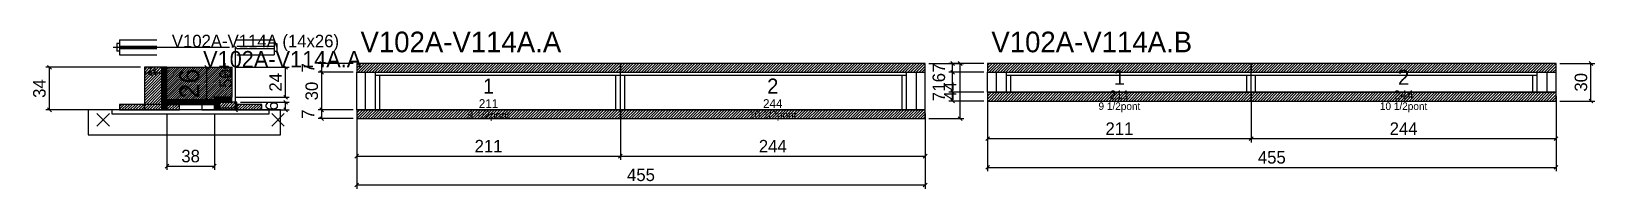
# Model space of a CAD drawing. Extents: x -69 to 1183, y -93 to 33.
import ezdxf
from ezdxf.enums import TextEntityAlignment as Align

# ---------------------------------------------------------------- set-up
doc = ezdxf.new("R2010")
doc.units = 0
for name, color, linetype in [('5', 5, 'Continuous'), ('barrote', 126, 'Continuous'), ('CONCRETO', 251, 'Continuous'), ('COTA', 241, 'Continuous'), ('Cota Seção (2x)', 241, 'Continuous'), ('detalhes', 7, 'Continuous'), ('Hachura', 251, 'Continuous'), ('Madeira', 126, 'Continuous'), ('NOMENCLATURA', 7, 'Continuous'), ('Painéis', 200, 'Continuous'), ('presilha', 224, 'Continuous'), ('SARR_2.2x7', 40, 'Continuous'), ('SARR_3.5x7', 81, 'Continuous'), ('SCO-___-LAJ', 224, 'Continuous'), ('TENSOR', 224, 'Continuous'), ('texto', 7, 'Continuous'), ('Texto Seção', 7, 'Continuous')]:
    doc.layers.add(name, color=color, linetype=linetype)
doc.dimstyles.new('PAINEL', dxfattribs={"dimtxt": 10, "dimasz": 3, "dimexe": 3, "dimexo": 3, "dimgap": 3, "dimtad": 1, "dimblk": 'OBLIQUE', "dimblk1": 'OBLIQUE', "dimcen": 2.5, "dimclrd": 4, "dimclre": 4, "dimclrt": 240, "dimazin": 3, "dimtfac": 1, "dimtmove": 0, "dimatfit": 3})
doc.dimstyles.new('SECAO2X', dxfattribs={"dimtxt": 16, "dimasz": 3, "dimexe": 3, "dimexo": 3, "dimgap": 3, "dimtad": 1, "dimblk": 'OBLIQUE', "dimblk1": 'OBLIQUE', "dimcen": 2.5, "dimclrd": 4, "dimclre": 4, "dimclrt": 240, "dimazin": 3, "dimtfac": 1, "dimtmove": 0, "dimatfit": 3})

# ---------------------------------------------------------------- blocks, each defined once
blk = doc.blocks.new('_OBLIQUE')
at = {"color": 0, "linetype": 'BYBLOCK'}
blk.add_line((-0.5, -0.5), (0.5, 0.5), dxfattribs=at)

msp = doc.modelspace()

# ---------------------------------------------------------------- hatches: boundary and pattern name
at = {"layer": 'COTA'}
h = msp.add_hatch(dxfattribs=at)
h.set_pattern_fill('ANSI31', scale=0.4)
h.paths.add_polyline_path([(40, -22), (40, 4), (92, 4), (92, -20), (78, -20), (78, -22)])
h = msp.add_hatch(dxfattribs=at)
h.set_pattern_fill('ANSI31', scale=0.5)
h.paths.add_polyline_path([(192, 0), (403, 0), (403, 7), (192, 7)])
h = msp.add_hatch(dxfattribs=at)
h.set_pattern_fill('ANSI31', scale=0.5)
h.paths.add_polyline_path([(403, 0), (647, 0), (647, 7), (403, 7)])
h = msp.add_hatch(dxfattribs=at)
h.set_pattern_fill('ANSI31', scale=0.5)
h.paths.add_polyline_path([(697, 0), (908, 0), (908, 7), (697, 7)])
h = msp.add_hatch(dxfattribs=at)
h.set_pattern_fill('ANSI31', scale=0.5)
h.paths.add_polyline_path([(908, 0), (1152, 0), (1152, 7), (908, 7)])
h = msp.add_hatch(dxfattribs=at)
h.set_pattern_fill('ANSI31', scale=0.5)
h.paths.add_polyline_path([(697, -23), (908, -23), (908, -16), (697, -16)])
h = msp.add_hatch(dxfattribs=at)
h.set_pattern_fill('ANSI31', scale=0.5)
h.paths.add_polyline_path([(908, -23), (1152, -23), (1152, -16), (908, -16)])
h = msp.add_hatch(dxfattribs=at)
h.set_pattern_fill('ANSI31', scale=0.5)
h.paths.add_polyline_path([(192, -37), (403, -37), (403, -30), (192, -30)])
h = msp.add_hatch(dxfattribs=at)
h.set_pattern_fill('ANSI31', scale=0.5)
h.paths.add_polyline_path([(403, -37), (647, -37), (647, -30), (403, -30)])
at = {"layer": 'Hachura'}
h = msp.add_hatch(dxfattribs=at)
h.set_pattern_fill('ANSI31', scale=0.5)
h.paths.add_polyline_path([(22, -30), (36, -30), (36, 4), (22, 4)])
h = msp.add_hatch(dxfattribs=at)
h.set_pattern_fill('ANSI31', scale=0.5)
h.paths.add_polyline_path([(22, -0.4), (36, -0.4), (36, 4), (22, 4)])
h = msp.add_hatch(dxfattribs=at)
h.set_pattern_fill('SOLID')
h.paths.add_polyline_path([(36, -30), (40, -30), (40, 4), (36, 4)])
h = msp.add_hatch(dxfattribs=at)
h.set_pattern_fill('SOLID')
h.paths.add_polyline_path([(40, -25.6), (78, -25.6), (78, -22), (40, -22)])
h = msp.add_hatch(dxfattribs=at)
h.set_pattern_fill('SOLID')
h.paths.add_polyline_path([(78, -24), (92, -24), (92, -20), (78, -20)])
h = msp.add_hatch(dxfattribs=at)
h.set_pattern_fill('SOLID')
h.paths.add_polyline_path([(78, -30), (82, -30), (82, -24), (78, -24)])
h = msp.add_hatch(dxfattribs=at)
h.set_pattern_fill('ANSI31', scale=0.5)
h.paths.add_polyline_path([(82, -30), (96, -30), (96, -24), (82, -24)])
h = msp.add_hatch(dxfattribs=at)
h.set_pattern_fill('ANSI31', scale=0.5)
h.paths.add_polyline_path([(82, -28.4), (96, -28.4), (96, -24), (82, -24)])
h = msp.add_hatch(dxfattribs=at)
h.set_pattern_fill('ANSI31', scale=0.5)
h.paths.add_polyline_path([(2, -30), (22, -30), (22, -25.6), (2, -25.6)])
h = msp.add_hatch(dxfattribs=at)
h.set_pattern_fill('ANSI31', scale=0.5)
h.paths.add_polyline_path([(40, -30), (50, -30), (50, -25.6), (40, -25.6)])
h = msp.add_hatch(dxfattribs=at)
h.set_pattern_fill('ANSI31', scale=0.5)
h.paths.add_polyline_path([(96, -30), (116, -30), (116, -25.6), (96, -25.6)])

# ---------------------------------------------------------------- linework, layer by layer
for p, q in [((2, 26), (32, 26)), ((2, 26), (2, 14)), ((96, 26), (126, 26)), ((126, 26), (126, 14)), ((0, 23), (0, 17)), ((2, 23), (0, 23)), ((2, 17), (0, 17)), ((2, 21), (32, 21)), ((2, 19), (32, 19)), ((2, 14), (32, 14)), ((96, 21), (126, 21)), ((96, 19), (126, 19)), ((96, 14), (126, 14)), ((126, 23), (128, 23)), ((126, 17), (128, 17)), ((128, 23), (128, 17))]:
    msp.add_line(p, q)
at = {"layer": 'barrote'}
msp.add_lwpolyline([(-23, -50), (131, -50), (131, -30), (-23, -30)], close=True, dxfattribs=at)
at = {"layer": 'CONCRETO'}
msp.add_lwpolyline([(40, -22), (40, 4), (92, 4), (92, -20), (78, -20), (78, -22)], close=True, dxfattribs=at)
at = {"layer": 'Madeira'}
for points in [[(22, -30), (36, -30), (36, 4), (22, 4)], [(22, -0.4), (36, -0.4), (36, 4), (22, 4)], [(82, -30), (96, -30), (96, -24), (82, -24)], [(82, -28.4), (96, -28.4), (96, -24), (82, -24)], [(2, -30), (22, -30), (22, -25.6), (2, -25.6)], [(22, -30), (36, -30), (36, -25.6), (22, -25.6)], [(40, -30), (50, -30), (50, -25.6), (40, -25.6)], [(68, -30), (78, -30), (78, -25.6), (68, -25.6)], [(96, -30), (116, -30), (116, -25.6), (96, -25.6)]]:
    msp.add_lwpolyline(points, close=True, dxfattribs=at)
at = {"layer": 'Painéis'}
for p, q in [((192, 0), (403, 0)), ((192, -30), (192, 0)), ((403, -30), (403, 0)), ((403, -30), (403, 0)), ((403, 0), (647, 0)), ((403, -30), (403, 0)), ((647, -30), (647, 0)), ((697, 0), (908, 0)), ((697, -16), (697, 0)), ((908, -16), (908, 0)), ((908, -16), (908, 0)), ((908, 0), (1152, 0)), ((908, -16), (908, 0)), ((1152, -16), (1152, 0)), ((697, -16), (908, -16)), ((908, -16), (1152, -16)), ((192, -30), (403, -30)), ((403, -30), (647, -30))]:
    msp.add_line(p, q, dxfattribs=at)
for points in [[(36, -30), (40, -30), (40, 4), (36, 4)], [(40, -25.6), (78, -25.6), (78, -22), (40, -22)], [(78, -24), (92, -24), (92, -20), (78, -20)], [(78, -30), (82, -30), (82, -24), (78, -24)]]:
    msp.add_lwpolyline(points, close=True, dxfattribs=at)
at = {"layer": 'presilha'}
for p, q in [((-16, -43), (-6, -33)), ((-16, -33), (-6, -43)), ((124, -43), (134, -33)), ((124, -33), (134, -43))]:
    msp.add_line(p, q, dxfattribs=at)
at = {"layer": 'SARR_2.2x7'}
for p, q in [((199, -30), (199, 0)), ((640, -30), (640, 0)), ((704, -16), (704, 0)), ((1145, -16), (1145, 0)), ((207, -2.2), (403, -2.2)), ((403, -2.2), (632, -2.2)), ((712, -2.2), (908, -2.2)), ((908, -2.2), (1137, -2.2))]:
    msp.add_line(p, q, dxfattribs=at)
at = {"layer": 'SARR_3.5x7'}
for p, q in [((207, -30), (207, 0)), ((403, -30), (403, 0)), ((403, -30), (403, 0)), ((632, -30), (632, 0)), ((712, -16), (712, 0)), ((908, -16), (908, 0)), ((908, -16), (908, 0)), ((1137, -16), (1137, 0)), ((210.5, -30), (210.5, -2.2)), ((399.5, -30), (399.5, -2.2)), ((406.5, -30), (406.5, -2.2)), ((628.5, -30), (628.5, -2.2)), ((715.5, -16), (715.5, -2.2)), ((904.5, -16), (904.5, -2.2)), ((911.5, -16), (911.5, -2.2)), ((1133.5, -16), (1133.5, -2.2)), ((712, -16), (715.5, -16)), ((904.5, -16), (908, -16)), ((908, -16), (911.5, -16)), ((1133.5, -16), (1137, -16)), ((207, -30), (210.5, -30)), ((399.5, -30), (403, -30)), ((403, -30), (406.5, -30)), ((628.5, -30), (632, -30))]:
    msp.add_line(p, q, dxfattribs=at)
at = {"layer": 'SCO-___-LAJ'}
for points in [[(192, 0), (403, 0), (403, 7), (192, 7)], [(403, 0), (647, 0), (647, 7), (403, 7)], [(697, 0), (908, 0), (908, 7), (697, 7)], [(908, 0), (1152, 0), (1152, 7), (908, 7)], [(697, -23), (908, -23), (908, -16), (697, -16)], [(908, -23), (1152, -23), (1152, -16), (908, -16)], [(-4, -33.2), (122, -33.2), (122, -30), (-4, -30)], [(192, -37), (403, -37), (403, -30), (192, -30)], [(403, -37), (647, -37), (647, -30), (403, -30)]]:
    msp.add_lwpolyline(points, close=True, dxfattribs=at)
at = {"layer": 'TENSOR'}
msp.add_line((-3, 20), (90, 20), dxfattribs=at)

# ---------------------------------------------------------------- texts
at = {"layer": '5'}
for s, height, p in [('1', 12, (802.5, -4)), ('2', 12, (1030, -4)), ('1', 12, (297.5, -11)), ('2', 12, (525, -11)), ('211', 7, (297.5, -25)), ('244', 7, (525, -25)), ('211', 7, (802.5, -18)), ('244', 7, (1030, -18))]:
    msp.add_text(s, height=height, dxfattribs=at).set_placement(p, align=Align.MIDDLE_CENTER)
at = {"layer": 'detalhes'}
for s, p in [('a', (25, -2.7)), ('b', (85, -2.7)), ('c', (50, -19.5))]:
    msp.add_text(s, height=9.6, dxfattribs=at).set_placement(p)
at = {"layer": 'NOMENCLATURA'}
for s, p in [('V102A-V114A.A', (195, 16)), ('V102A-V114A.B', (700, 16))]:
    msp.add_text(s, height=16.5, dxfattribs=at).set_placement(p)
at = {"layer": 'texto', "char_height": 6, "attachment_point": 5}
for s, insert in [('9 1/2pont', (802.5, -28)), ('10 1/2pont', (1030, -28)), ('9 1/2pont', (297.5, -35)), ('10 1/2pont', (525, -35))]:
    msp.add_mtext(s, dxfattribs=dict(at, insert=insert))
at = {"layer": 'Texto Seção'}
for s, height, p in [('V102A-V114A (14x26)', 10, (44, 20)), ('V102A-V114A.A', 13, (69, 4))]:
    msp.add_text(s, height=height, dxfattribs=at).set_placement(p)

# ---------------------------------------------------------------- dimensions: what is measured, and where the dimension line sits
at = {"layer": 'COTA'}
for base, p1, p2 in [((95, -30), (96, -30), (96, 20)), ((-54, -30), (2, -30), (22, 4)), ((135, -20), (92, -20), (92, 4)), ((164, 0), (192, 0), (192, 7)), ((164, -30), (192, -30), (192, 0)), ((675, -37), (647, -37), (647, 7)), ((669, 0), (697, 0), (697, 7)), ((669, -16), (697, -16), (697, 0)), ((1180, -23), (1152, -23), (1152, 7)), ((135, -30), (96, -30), (96, -24)), ((669, -23), (697, -23), (697, -16)), ((164, -37), (192, -37), (192, -30))]:
    msp.add_linear_dim(base=base, p1=p1, p2=p2, angle=90, dimstyle='PAINEL', dxfattribs=at).render()
for base, p1, p2 in [((697, -53), (697, -16), (908, -16)), ((697, -76), (697, -16), (1152, -16)), ((908, -53), (908, -16), (1152, -16)), ((40, -75), (40, -30), (78, -30)), ((192, -67), (192, -30), (403, -30)), ((192, -90), (192, -30), (647, -30)), ((403, -67), (403, -30), (647, -30))]:
    msp.add_linear_dim(base=base, p1=p1, p2=p2, dimstyle='PAINEL', dxfattribs=at).render()
at = {"layer": 'Cota Seção (2x)'}
msp.add_linear_dim(base=(72, -22), p1=(40, -22), p2=(40, 4), angle=90, dimstyle='SECAO2X', dxfattribs=at).render()

doc.saveas('drawing.dxf')
